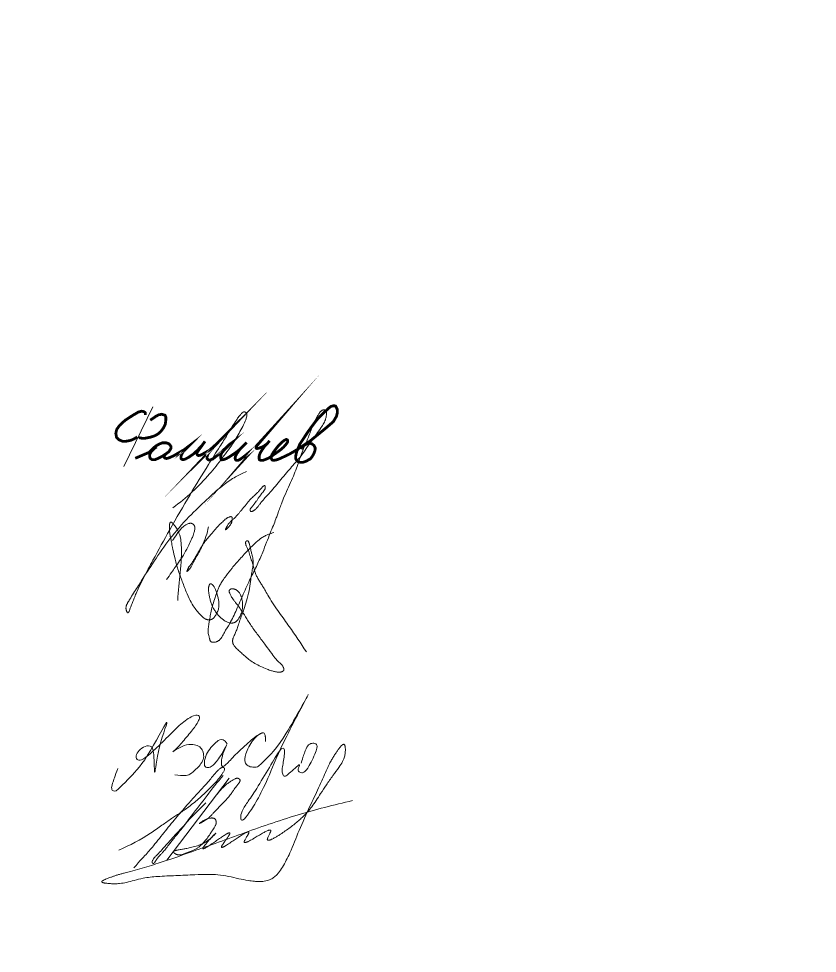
# Model space of a CAD drawing. Header units: millimetres. Extents: x 0 to 210, y 0 to 297.
# Drawn here: x 53.7 to 105, y 0 to 60 of the extents above; entities that cross this region are included whole.
import ezdxf

# ---------------------------------------------------------------- set-up
doc = ezdxf.new("R2010")
doc.units = ezdxf.units.MM
for name, pattern in [('K5LT32789', [0]), ('K5LT32790', [0]), ('K5LT32791', [0])]:
    doc.linetypes.add(name, pattern=pattern)
doc.layers.add('Системный слой', color=7, linetype='Continuous')

# ---------------------------------------------------------------- blocks, each defined once
blk = doc.blocks.new('U16')
at = {"layer": 'Системный слой', "color": 5, "linetype": 'K5LT32789', "lineweight": 18, "true_color": 0x0000ff}
for points in [[(67.106, 13.454), (66.907, 13.759), (66.595, 13.759), (66.3, 13.464), (65.967, 13.131), (65.701, 12.674), (65.587, 12.071), (65.771, 11.887), (66.096, 11.967), (66.294, 12.165), (66.527, 12.444), (66.847, 12.932), (67.196, 13.629), (66.847, 12.932), (66.726, 12.37), (66.726, 12.043), (66.808, 11.961), (66.957, 12.014), (67.635, 12.774), (68.376, 13.446), (68.75, 13.786), (69.152, 14.051), (69.335, 14.163), (69.483, 14.163), (69.559, 13.957), (69.559, 13.728), (69.559, 13.487), (69.559, 13.957), (69.483, 14.163), (69.335, 14.172), (68.75, 13.786), (68.21, 12.712), (68.21, 12.236), (68.43, 12.016), (68.74, 11.936), (69.053, 11.936), (69.306, 12.189), (69.627, 12.509), (70.657, 13.54), (73.14, 18.151), (70.657, 13.54), (69.776, 11.337), (69.099, 9.911), (68.489, 8.954), (68.088, 8.478), (67.964, 8.582), (67.964, 8.99), (68.25, 9.502), (68.772, 10.199), (69.603, 11.572), (70.445, 13.009), (70.628, 13.192), (70.765, 13.172), (70.804, 12.949), (70.734, 12.463), (70.678, 12.075), (70.602, 11.691), (70.68, 11.408), (70.838, 11.325), (71.058, 11.545), (71.473, 11.871), (71.847, 12.245), (71.608, 11.749), (71.72, 11.638), (71.887, 11.568), (72.074, 11.638), (72.308, 11.872), (72.934, 13.177), (72.86, 13.441), (72.622, 13.507), (72.315, 13.432), (72.115, 13.042), (71.971, 12.596), (71.847, 12.21)], [(60.076, 11.869), (59.893, 11.36), (59.712, 10.856), (59.654, 10.542), (59.788, 10.408), (59.976, 10.408), (60.152, 10.584), (60.657, 11.089), (61.901, 12.333), (63.684, 15.837), (62.612, 13.218), (62.423, 10.876), (62.423, 13.035), (62.207, 13.384), (61.69, 13.272), (61.337, 12.919), (61.214, 12.602), (61.333, 12.379), (61.655, 12.379), (62.423, 13.035), (63.474, 14.086), (64.204, 14.815), (65.024, 15.354), (65.377, 15.248), (65.288, 14.95), (65.079, 14.574), (64.39, 13.758), (63.816, 13.078), (63.425, 12.813), (64.19, 13.331), (64.806, 13.444), (65.205, 13.356), (65.477, 13.155), (65.6, 12.826), (65.6, 12.436), (65.359, 12.077), (65.116, 11.835), (64.737, 11.456), (64.319, 11.36), (63.736, 11.465)]]:
    blk.add_open_spline(points, degree=3, dxfattribs=at)
blk = doc.blocks.new('U17')
at = {"layer": 'Системный слой', "color": 5, "linetype": 'K5LT32790', "lineweight": 18, "true_color": 0x0000ff}
blk.add_open_spline([(63.928, 22.659), (63.961, 23.846), (64.26, 25.187), (64.122, 26.604), (64.048, 26.879), (63.974, 27.063), (63.892, 27.221), (63.803, 27.362), (63.716, 27.48), (63.644, 27.567), (63.593, 27.62), (63.56, 27.648), (63.539, 27.663), (63.524, 27.672), (63.511, 27.678), (63.501, 27.682), (63.492, 27.684), (63.484, 27.685), (63.477, 27.685), (63.471, 27.683), (63.465, 27.681), (63.459, 27.678), (63.454, 27.674), (63.448, 27.669), (63.443, 27.662), (63.437, 27.653), (63.431, 27.642), (63.426, 27.629), (63.42, 27.611), (63.414, 27.588), (63.408, 27.557), (63.402, 27.513), (63.397, 27.449), (63.395, 27.361), (63.396, 27.249), (63.401, 27.123), (63.413, 26.985), (63.434, 26.831), (63.471, 26.638), (63.53, 26.377), (63.605, 25.985), (63.716, 25.429), (63.904, 24.727), (64.179, 23.973), (64.443, 23.266), (64.697, 22.674), (64.949, 22.244), (65.191, 21.934), (65.399, 21.718), (65.556, 21.565), (65.669, 21.483), (65.742, 21.446), (65.796, 21.426), (65.846, 21.414), (65.896, 21.408), (65.947, 21.408), (65.998, 21.412), (66.047, 21.422), (66.093, 21.437), (66.134, 21.455), (66.17, 21.475), (66.202, 21.5), (66.235, 21.53), (66.271, 21.571), (66.315, 21.632), (66.372, 21.719), (66.438, 21.833), (66.498, 21.962), (66.541, 22.09), (66.565, 22.209), (66.576, 22.328), (66.575, 22.464), (66.557, 22.632), (66.517, 22.84), (66.456, 23.064), (66.387, 23.268), (66.324, 23.418), (66.267, 23.515), (66.221, 23.579), (66.179, 23.629), (66.142, 23.668), (66.111, 23.694), (66.089, 23.71), (66.073, 23.718), (66.061, 23.723), (66.05, 23.726), (66.041, 23.727), (66.034, 23.727), (66.027, 23.726), (66.021, 23.725), (66.014, 23.722), (66.008, 23.719), (66.001, 23.714), (65.994, 23.708), (65.987, 23.701), (65.978, 23.69), (65.969, 23.677), (65.959, 23.658), (65.947, 23.632), (65.934, 23.597), (65.921, 23.552), (65.909, 23.498), (65.9, 23.436), (65.897, 23.365), (65.902, 23.279), (65.918, 23.163), (65.948, 22.997), (65.985, 22.783), (66.043, 22.545), (66.127, 22.323), (66.232, 22.118), (66.358, 21.923), (66.508, 21.732), (66.671, 21.563), (66.825, 21.427), (66.96, 21.334), (67.075, 21.276), (67.173, 21.238), (67.263, 21.214), (67.342, 21.202), (67.41, 21.2), (67.468, 21.205), (67.517, 21.215), (67.56, 21.229), (67.598, 21.247), (67.636, 21.27), (67.676, 21.301), (67.721, 21.342), (67.773, 21.4), (67.832, 21.479), (67.898, 21.581), (67.962, 21.703), (68.017, 21.839), (68.058, 21.983), (68.085, 22.135), (68.098, 22.301), (68.093, 22.477), (68.073, 22.654), (68.038, 22.816), (67.991, 22.952), (67.94, 23.059), (67.888, 23.142), (67.838, 23.205), (67.787, 23.255), (67.734, 23.297), (67.678, 23.333), (67.619, 23.363), (67.561, 23.385), (67.509, 23.399), (67.466, 23.406), (67.431, 23.406), (67.401, 23.403), (67.373, 23.397), (67.346, 23.389), (67.32, 23.378), (67.297, 23.365), (67.278, 23.351), (67.263, 23.337), (67.252, 23.324), (67.244, 23.312), (67.238, 23.301), (67.233, 23.289), (67.23, 23.276), (67.227, 23.261), (67.227, 23.244), (67.228, 23.224), (67.232, 23.201), (67.239, 23.172), (67.253, 23.135), (67.276, 23.084), (67.311, 23.014), (67.358, 22.92), (67.419, 22.81), (67.502, 22.686), (67.62, 22.542), (67.793, 22.337), (68.019, 22.02), (68.305, 21.565), (68.65, 21.002), (69.098, 20.401), (69.546, 19.813), (69.922, 19.298), (70.185, 18.917), (70.398, 18.715), (70.538, 18.595), (70.621, 18.503), (70.672, 18.428), (70.703, 18.369), (70.724, 18.319), (70.736, 18.278), (70.742, 18.246), (70.743, 18.221), (70.742, 18.202), (70.738, 18.185), (70.734, 18.171), (70.728, 18.159), (70.721, 18.148), (70.712, 18.137), (70.701, 18.125), (70.687, 18.114), (70.669, 18.102), (70.645, 18.089), (70.615, 18.076), (70.578, 18.064), (70.536, 18.054), (70.487, 18.047), (70.43, 18.044), (70.359, 18.048), (70.263, 18.062), (70.124, 18.091), (69.919, 18.147), (69.62, 18.253), (69.26, 18.413), (68.882, 18.599), (68.583, 18.791), (68.345, 18.99), (68.128, 19.184), (67.895, 19.391), (67.692, 19.572), (67.567, 19.716), (67.509, 19.809), (67.481, 19.869), (67.465, 19.92), (67.455, 19.97), (67.45, 20.019), (67.45, 20.07), (67.455, 20.12), (67.466, 20.174), (67.484, 20.233), (67.515, 20.309), (67.561, 20.41), (67.63, 20.568), (67.721, 20.783), (67.814, 21.07), (67.919, 21.382), (68.046, 21.72), (68.194, 22.129), (68.361, 22.651), (68.507, 23.249), (68.595, 23.809), (68.651, 24.258), (68.715, 24.61), (68.768, 24.896), (68.779, 25.128), (68.758, 25.312), (68.721, 25.488), (68.668, 25.688), (68.618, 25.895), (68.581, 26.083), (68.544, 26.223), (68.514, 26.321), (68.492, 26.384), (68.472, 26.424), (68.457, 26.447), (68.446, 26.46), (68.436, 26.47), (68.427, 26.476), (68.418, 26.481), (68.41, 26.484), (68.401, 26.486), (68.393, 26.487), (68.385, 26.487), (68.377, 26.485), (68.368, 26.483), (68.358, 26.48), (68.348, 26.475), (68.337, 26.468), (68.326, 26.461), (68.317, 26.452), (68.309, 26.443), (68.301, 26.433), (68.295, 26.421), (68.289, 26.408), (68.285, 26.392), (68.282, 26.375), (68.28, 26.354), (68.281, 26.328), (68.285, 26.296), (68.294, 26.256), (68.309, 26.207), (68.332, 26.146), (68.368, 26.069), (68.417, 25.973), (68.465, 25.852), (68.511, 25.706), (68.561, 25.533), (68.635, 25.312), (68.73, 25.046), (68.82, 24.744), (68.897, 24.463), (68.991, 24.215), (69.104, 24.003), (69.237, 23.788), (69.393, 23.546), (69.57, 23.24), (69.8, 22.835), (70.099, 22.372), (70.439, 21.885), (70.769, 21.424), (71.363, 20.591), (71.832, 19.901), (72.191, 19.35)], degree=3, knots=[0, 0, 0, 0, 23.088924, 25.905784, 27.368497, 28.578535, 29.721875, 30.813961, 31.805183, 32.534012, 32.992903, 33.225793, 33.377047, 33.48833, 33.574551, 33.643805, 33.701224, 33.750367, 33.79387, 33.833355, 33.872141, 33.912355, 33.95659, 34.00557, 34.061357, 34.126468, 34.204109, 34.298549, 34.415744, 34.564555, 34.759459, 35.028229, 35.412864, 35.997175, 36.728139, 37.568941, 38.433825, 39.401332, 40.578431, 42.235398, 44.569602, 48.269133, 53.187712, 58.58434, 63.764044, 67.778676, 70.998143, 73.369834, 75.349816, 76.796874, 77.581324, 78.028914, 78.378087, 78.696803, 79.013489, 79.343373, 79.678587, 80.006824, 80.317932, 80.606471, 80.866035, 81.11641, 81.383983, 81.718354, 82.16781, 82.839361, 83.733235, 84.705422, 85.582724, 86.324391, 87.057116, 87.890757, 88.945341, 90.321141, 91.965571, 93.426367, 94.484215, 95.101021, 95.580997, 96.013141, 96.361093, 96.626002, 96.782739, 96.889142, 96.971138, 97.03813, 97.095272, 97.145901, 97.188561, 97.228747, 97.268915, 97.315311, 97.366861, 97.425655, 97.494454, 97.577142, 97.679623, 97.811915, 97.985663, 98.226797, 98.532587, 98.897786, 99.296036, 99.737821, 100.261724, 100.964229, 101.99978, 103.525411, 105.150667, 106.72453, 108.093532, 109.590313, 111.195302, 112.777483, 114.126394, 115.159714, 115.93325, 116.599105, 117.196687, 117.716186, 118.147278, 118.512091, 118.830828, 119.112084, 119.376147, 119.650254, 119.966184, 120.348472, 120.832611, 121.462575, 122.257884, 123.166317, 124.121896, 125.077441, 126.058759, 127.110722, 128.27138, 129.455541, 130.54928, 131.472222, 132.224076, 132.842804, 133.343527, 133.786162, 134.209733, 134.641953, 135.076751, 135.490934, 135.840567, 136.1162, 136.329021, 136.516582, 136.697073, 136.87991, 137.063295, 137.235465, 137.38613, 137.514261, 137.623548, 137.718445, 137.797689, 137.875651, 137.957944, 138.055516, 138.163779, 138.288043, 138.436309, 138.622516, 138.862075, 139.203128, 139.704326, 140.381097, 141.218915, 142.127317, 143.259517, 144.821141, 147.317764, 150.75711, 155.19517, 160.069171, 165.224464, 169.471142, 172.421411, 174.092925, 175.138298, 175.966748, 176.479558, 176.900272, 177.244752, 177.52135, 177.72293, 177.873709, 177.996322, 178.101436, 178.195314, 178.281517, 178.366118, 178.454913, 178.554755, 178.670049, 178.807074, 178.975201, 179.187234, 179.439473, 179.719727, 180.029511, 180.383269, 180.823448, 181.407111, 182.246837, 183.563618, 185.512414, 188.365901, 191.16936, 193.636194, 195.215931, 197.147086, 199.269225, 201.224518, 202.392176, 202.935446, 203.335749, 203.665039, 203.98044, 204.30527, 204.630666, 204.95421, 205.28424, 205.683122, 206.145312, 206.866804, 207.837862, 209.464316, 211.387339, 213.648133, 215.828171, 218.361631, 222.046321, 226.400789, 230.237614, 232.987127, 235.143069, 237.145235, 238.600123, 239.59432, 240.714469, 242.086859, 243.579513, 244.83703, 245.773068, 246.379449, 246.80954, 247.077534, 247.227517, 247.33398, 247.41847, 247.489521, 247.552012, 247.609222, 247.663606, 247.717168, 247.768592, 247.820784, 247.876677, 247.942191, 248.018083, 248.10247, 248.189421, 248.269471, 248.347072, 248.425637, 248.512886, 248.605679, 248.706816, 248.820413, 248.952282, 249.111489, 249.313956, 249.574155, 249.89782, 250.303709, 250.841791, 251.528272, 252.381244, 253.359593, 254.475963, 255.872687, 257.851092, 259.938273, 261.963603, 263.469883, 265.046448, 266.586695, 268.366913, 270.599666, 273.407082, 277.373027, 281.234201, 284.882343, 288.313023, 301, 301, 301, 301], dxfattribs=at)
blk = doc.blocks.new('U18')
at = {"layer": 'Системный слой', "color": 5, "linetype": 'K5LT32790', "lineweight": 18, "true_color": 0x0000ff}
for points, knots in [([(65.899, 27.379), (65.829, 26.949), (65.619, 26.402), (65.299, 25.739), (65.079, 25.388), (64.929, 25.102), (64.838, 24.921), (64.784, 24.818), (64.745, 24.757), (64.711, 24.71), (64.679, 24.671), (64.646, 24.633), (64.612, 24.598), (64.582, 24.567), (64.559, 24.545), (64.544, 24.532), (64.535, 24.525), (64.529, 24.521), (64.525, 24.518), (64.522, 24.516), (64.519, 24.515), (64.517, 24.514), (64.515, 24.514), (64.513, 24.514), (64.512, 24.516), (64.511, 24.517), (64.511, 24.52), (64.511, 24.523), (64.512, 24.526), (64.513, 24.53), (64.514, 24.535), (64.517, 24.541), (64.52, 24.55), (64.525, 24.563), (64.534, 24.582), (64.544, 24.608), (64.556, 24.638), (64.57, 24.673), (64.588, 24.713), (64.613, 24.759), (64.646, 24.809), (64.691, 24.869), (64.752, 24.948), (64.84, 25.069), (64.956, 25.244), (65.087, 25.463), (65.213, 25.691), (65.344, 25.923), (65.496, 26.178), (65.686, 26.448), (65.891, 26.69), (66.069, 26.9), (66.257, 27.124), (66.48, 27.382), (66.737, 27.636), (66.934, 27.825), (67.059, 27.925), (67.126, 27.964), (67.175, 27.989), (67.224, 28.008), (67.269, 28.023), (67.306, 28.03), (67.333, 28.033), (67.352, 28.033), (67.367, 28.031), (67.379, 28.028), (67.389, 28.024), (67.397, 28.02), (67.404, 28.015), (67.41, 28.009), (67.414, 28.003), (67.419, 27.996), (67.422, 27.987), (67.426, 27.977), (67.429, 27.964), (67.431, 27.948), (67.432, 27.927), (67.431, 27.898), (67.427, 27.857), (67.419, 27.806), (67.409, 27.747), (67.397, 27.688), (67.38, 27.633), (67.359, 27.584), (67.331, 27.537), (67.296, 27.486), (67.254, 27.432), (67.214, 27.382), (67.176, 27.339), (67.144, 27.307), (67.115, 27.28), (67.088, 27.256), (67.061, 27.234), (67.039, 27.217), (67.023, 27.205), (67.013, 27.199), (67.006, 27.195), (67.001, 27.193), (66.997, 27.191), (66.994, 27.191), (66.992, 27.19), (66.99, 27.19), (66.988, 27.19), (66.986, 27.191), (66.985, 27.192), (66.984, 27.194), (66.984, 27.196), (66.983, 27.198), (66.984, 27.201), (66.984, 27.204), (66.985, 27.208), (66.986, 27.212), (66.988, 27.218), (66.991, 27.226), (66.996, 27.236), (67.003, 27.252), (67.014, 27.272), (67.027, 27.296), (67.041, 27.32), (67.054, 27.342), (67.069, 27.366), (67.09, 27.398), (67.116, 27.446), (67.15, 27.509), (67.195, 27.58), (67.255, 27.653), (67.339, 27.737), (67.45, 27.833), (67.588, 27.95), (67.717, 28.087), (67.839, 28.233), (67.952, 28.372), (68.077, 28.518), (68.207, 28.672), (68.335, 28.841), (68.468, 29.012), (68.634, 29.188), (68.821, 29.36), (69.001, 29.528), (69.13, 29.664), (69.218, 29.763), (69.279, 29.832), (69.331, 29.89), (69.376, 29.939), (69.412, 29.975), (69.439, 29.997), (69.457, 30.01), (69.469, 30.017), (69.479, 30.021), (69.487, 30.023), (69.493, 30.025), (69.499, 30.025), (69.505, 30.024), (69.509, 30.023), (69.513, 30.022), (69.517, 30.019), (69.52, 30.017), (69.524, 30.013), (69.527, 30.009), (69.53, 30.004), (69.534, 29.998), (69.537, 29.989), (69.541, 29.979), (69.544, 29.964), (69.548, 29.946), (69.55, 29.923), (69.55, 29.898), (69.548, 29.872), (69.543, 29.848), (69.536, 29.823), (69.525, 29.796), (69.509, 29.765), (69.483, 29.725), (69.439, 29.668), (69.375, 29.582), (69.285, 29.468), (69.178, 29.332), (69.077, 29.175), (68.979, 29.02), (68.874, 28.899), (68.797, 28.794), (68.738, 28.711), (68.685, 28.649), (68.639, 28.605), (68.609, 28.57), (68.592, 28.543), (68.582, 28.523), (68.577, 28.505), (68.574, 28.489), (68.573, 28.473), (68.573, 28.456), (68.575, 28.439), (68.579, 28.422), (68.584, 28.408), (68.589, 28.396), (68.594, 28.387), (68.6, 28.38), (68.605, 28.375), (68.611, 28.37), (68.617, 28.367), (68.623, 28.364), (68.631, 28.361), (68.639, 28.36), (68.649, 28.359), (68.659, 28.36), (68.672, 28.362), (68.688, 28.366), (68.707, 28.373), (68.733, 28.384), (68.766, 28.401), (68.807, 28.426), (68.854, 28.458), (68.905, 28.497), (68.961, 28.546), (69.024, 28.61), (69.103, 28.706), (69.212, 28.851), (69.37, 29.06), (69.598, 29.315), (69.894, 29.626), (70.212, 29.997), (70.556, 30.419), (70.895, 30.834), (71.246, 31.231), (71.592, 31.626), (71.941, 32.057), (72.264, 32.528), (72.584, 32.992), (72.9, 33.412), (73.146, 33.782), (73.321, 34.05), (73.404, 34.236), (73.438, 34.36), (73.457, 34.46), (73.471, 34.539), (73.48, 34.597), (73.485, 34.643), (73.486, 34.684), (73.482, 34.72), (73.475, 34.75), (73.466, 34.775), (73.454, 34.798), (73.441, 34.82), (73.426, 34.84), (73.41, 34.856), (73.395, 34.868), (73.38, 34.877), (73.366, 34.884), (73.352, 34.889), (73.339, 34.892), (73.324, 34.893), (73.308, 34.893), (73.289, 34.891), (73.269, 34.886), (73.245, 34.879), (73.217, 34.866), (73.186, 34.848), (73.151, 34.825), (73.115, 34.795), (73.079, 34.759), (73.04, 34.713), (73.002, 34.658), (72.959, 34.585), (72.906, 34.488), (72.82, 34.338), (72.704, 34.119), (72.579, 33.827), (72.452, 33.49), (72.321, 33.144), (72.169, 32.78), (71.998, 32.384), (71.833, 31.947), (71.672, 31.485), (71.5, 31.001), (71.301, 30.479), (71.044, 29.921), (70.783, 29.382), (70.596, 28.902), (70.477, 28.573), (70.409, 28.384), (70.367, 28.265), (70.312, 28.111), (70.213, 27.84), (70.058, 27.443), (69.85, 26.944), (69.623, 26.369), (69.364, 25.689), (69.022, 24.916), (68.576, 24.032), (68.136, 23.065), (67.72, 22.088), (67.334, 21.254), (66.965, 20.701), (66.792, 20.349), (66.68, 20.188), (66.608, 20.114), (66.555, 20.072), (66.502, 20.039), (66.448, 20.013), (66.389, 19.991), (66.327, 19.976), (66.266, 19.967), (66.211, 19.964), (66.165, 19.967), (66.131, 19.973), (66.105, 19.981), (66.086, 19.99), (66.07, 19.999), (66.056, 20.01), (66.043, 20.022), (66.03, 20.038), (66.017, 20.057), (66.004, 20.082), (65.99, 20.116), (65.975, 20.164), (65.957, 20.236), (65.933, 20.338), (65.903, 20.462), (65.879, 20.597), (65.871, 20.73), (65.881, 20.871), (65.906, 21.036), (65.947, 21.244), (65.993, 21.524), (66.051, 21.882), (66.144, 22.292), (66.27, 22.666), (66.376, 22.971), (66.458, 23.216), (66.542, 23.443), (66.653, 23.679), (66.818, 23.944), (67.076, 24.296), (67.435, 24.768), (67.931, 25.329), (68.443, 25.891), (68.919, 26.358), (69.28, 26.656), (69.556, 26.816), (69.807, 26.921), (69.985, 26.979), (70.093, 27.014)], [0, 0, 0, 0, 9.050129, 12.27524, 15.459, 17.73484, 19.057413, 19.710841, 20.186256, 20.578255, 20.920156, 21.263228, 21.624829, 21.943402, 22.174143, 22.29629, 22.36276, 22.406894, 22.439057, 22.464194, 22.484922, 22.502166, 22.516262, 22.528133, 22.539447, 22.552242, 22.56817, 22.588053, 22.611987, 22.639741, 22.672744, 22.715192, 22.776687, 22.87041, 23.023044, 23.2152, 23.446308, 23.698853, 24.014406, 24.364067, 24.793807, 25.28352, 25.941626, 26.877925, 28.429965, 30.348657, 32.240773, 33.898399, 35.948367, 38.485583, 40.825304, 42.59187, 44.267244, 46.970047, 49.74801, 51.863744, 52.701471, 53.104911, 53.483029, 53.862972, 54.210178, 54.473163, 54.650607, 54.780151, 54.882015, 54.96597, 55.037892, 55.101774, 55.160577, 55.215489, 55.269733, 55.3265, 55.390437, 55.464507, 55.552848, 55.661752, 55.802045, 55.996896, 56.278982, 56.657771, 57.087852, 57.530059, 57.926999, 58.28654, 58.645161, 59.086887, 59.580412, 60.070145, 60.456808, 60.770321, 61.020502, 61.287434, 61.539711, 61.751465, 61.877288, 61.951174, 62.001019, 62.037083, 62.064047, 62.085222, 62.102691, 62.117816, 62.131035, 62.143011, 62.154708, 62.167188, 62.181333, 62.197688, 62.21651, 62.238222, 62.264236, 62.296726, 62.338711, 62.394112, 62.469848, 62.581386, 62.750144, 62.953234, 63.151975, 63.325302, 63.501424, 63.750698, 64.126703, 64.655732, 65.239268, 65.888652, 66.649933, 67.724768, 68.970934, 70.450533, 71.673771, 72.965674, 74.199734, 75.716608, 77.191491, 78.669398, 80.263602, 82.259995, 84.0227, 85.431088, 86.180031, 86.82002, 87.357354, 87.830339, 88.196682, 88.427814, 88.563885, 88.657509, 88.728451, 88.784957, 88.831759, 88.871976, 88.907862, 88.941164, 88.973333, 89.002363, 89.031139, 89.061129, 89.097204, 89.139544, 89.190239, 89.252182, 89.329582, 89.428874, 89.559889, 89.727893, 89.910432, 90.08993, 90.259821, 90.437176, 90.634512, 90.867411, 91.167757, 91.627014, 92.382088, 93.419966, 94.672454, 96.030915, 97.344377, 98.512333, 99.382533, 100.080146, 100.642761, 101.098523, 101.416568, 101.614452, 101.761411, 101.888131, 102.002041, 102.112642, 102.228685, 102.353162, 102.475542, 102.582798, 102.67162, 102.744553, 102.805473, 102.857643, 102.905538, 102.953137, 103.003348, 103.057077, 103.11538, 103.180499, 103.255316, 103.343787, 103.451799, 103.589159, 103.775473, 104.036879, 104.381072, 104.782032, 105.231565, 105.731185, 106.331113, 107.131661, 108.329516, 110.150194, 112.636877, 115.501671, 119.160964, 122.898631, 126.952961, 130.409086, 134.037174, 137.994275, 142.035946, 146.041027, 149.822245, 153.085433, 155.385996, 156.523495, 157.344961, 158.084473, 158.656408, 159.032405, 159.319553, 159.62593, 159.882585, 160.081757, 160.265654, 160.447561, 160.63144, 160.806021, 160.962993, 161.100471, 161.220792, 161.327559, 161.424857, 161.521276, 161.623153, 161.736504, 161.863212, 162.008568, 162.179889, 162.387514, 162.643846, 162.945007, 163.264358, 163.6135, 164.014772, 164.533206, 165.020618, 165.794064, 166.857794, 168.64401, 171.006738, 173.517367, 176.204619, 178.789913, 181.800729, 185.264053, 188.598832, 192.086757, 196.039981, 200.351441, 204.98312, 208.606796, 211.174086, 212.324149, 212.840152, 213.814159, 215.76165, 218.911517, 222.760316, 227.121283, 231.883071, 238.054257, 244.879079, 252.670992, 260.372327, 267.206768, 271.910472, 274.294825, 275.442431, 276.007431, 276.456493, 276.872537, 277.298483, 277.734538, 278.182349, 278.627236, 279.027811, 279.347916, 279.582846, 279.760539, 279.906542, 280.032941, 280.152577, 280.276179, 280.413989, 280.572354, 280.762102, 281.004984, 281.334701, 281.830666, 282.557033, 283.530703, 284.521091, 285.429966, 286.323075, 287.47734, 288.942216, 290.783007, 293.428229, 296.57457, 299.586331, 301.717918, 303.359613, 305.016414, 306.799751, 308.827327, 311.560281, 315.955926, 321.284596, 327.290578, 331.929165, 335.294372, 337.07654, 338.608554, 341, 341, 341, 341]), ([(63.614, 28.609), (64.491, 29.223), (65.594, 30.265), (66.789, 31.794), (67.522, 32.756), (67.957, 33.576), (68.235, 34.068), (68.326, 34.327), (68.355, 34.461), (68.366, 34.542), (68.366, 34.594), (68.362, 34.626), (68.356, 34.649), (68.349, 34.666), (68.341, 34.681), (68.332, 34.694), (68.322, 34.705), (68.309, 34.716), (68.295, 34.726), (68.278, 34.736), (68.259, 34.744), (68.238, 34.75), (68.217, 34.755), (68.197, 34.756), (68.179, 34.756), (68.162, 34.754), (68.146, 34.749), (68.13, 34.743), (68.113, 34.734), (68.094, 34.722), (68.073, 34.705), (68.045, 34.678), (68.006, 34.634), (67.942, 34.559), (67.832, 34.424), (67.656, 34.186), (67.407, 33.798), (67.074, 33.22), (66.546, 32.401), (65.734, 31.125), (64.655, 29.346), (63.466, 27.301), (62.48, 25.518), (61.826, 24.287), (61.466, 23.574), (61.27, 23.138), (61.133, 22.808), (61.02, 22.524), (60.924, 22.271), (60.853, 22.08), (60.812, 21.968), (60.787, 21.918), (60.775, 21.897), (60.766, 21.884), (60.759, 21.875), (60.752, 21.869), (60.746, 21.864), (60.741, 21.861), (60.736, 21.859), (60.731, 21.858), (60.727, 21.857), (60.722, 21.858), (60.718, 21.859), (60.714, 21.861), (60.71, 21.863), (60.706, 21.866), (60.702, 21.869), (60.697, 21.874), (60.691, 21.881), (60.684, 21.89), (60.675, 21.903), (60.663, 21.922), (60.649, 21.949), (60.634, 21.986), (60.619, 22.03), (60.608, 22.079), (60.603, 22.131), (60.602, 22.186), (60.608, 22.243), (60.621, 22.303), (60.641, 22.365), (60.671, 22.433), (60.718, 22.516), (60.798, 22.644), (60.945, 22.887), (61.236, 23.348), (61.771, 24.194), (62.556, 25.392), (63.548, 26.839), (64.72, 28.113), (65.856, 29.196), (66.778, 30.028), (67.597, 30.587), (68.1, 30.822), (68.337, 30.933)], [0, 0, 0, 0, 8.550609, 12.054989, 15.548009, 18.191121, 19.498995, 20.058209, 20.381615, 20.589671, 20.716665, 20.79368, 20.851701, 20.900722, 20.944653, 20.985245, 21.025642, 21.06834, 21.115939, 21.168338, 21.224707, 21.283052, 21.340576, 21.394663, 21.443781, 21.488289, 21.53119, 21.575808, 21.625508, 21.683081, 21.754287, 21.848548, 21.98875, 22.223415, 22.641351, 23.38396, 24.591455, 26.333193, 28.725175, 32.394143, 38.444137, 45.386804, 51.336644, 54.759282, 56.550214, 57.736198, 58.581068, 59.410817, 60.190375, 60.748602, 61.044545, 61.139793, 61.19713, 61.237089, 61.267135, 61.290713, 61.309862, 61.325937, 61.339917, 61.352551, 61.36445, 61.376142, 61.388111, 61.400062, 61.412022, 61.424542, 61.439066, 61.45699, 61.479741, 61.509795, 61.550475, 61.607942, 61.688058, 61.795635, 61.922219, 62.059168, 62.198495, 62.342871, 62.495112, 62.658157, 62.830855, 63.02153, 63.245709, 63.594568, 64.237865, 65.516344, 67.957442, 72.253573, 76.989753, 81.977365, 86.090995, 89.562811, 91.905588, 94, 94, 94, 94]), ([(63.594, 26.494), (63.773, 26.765), (63.978, 27.117), (64.31, 27.413), (64.434, 27.498), (64.532, 27.552), (64.609, 27.585), (64.667, 27.602), (64.711, 27.608), (64.747, 27.609), (64.779, 27.607), (64.808, 27.601), (64.836, 27.591), (64.864, 27.579), (64.892, 27.562), (64.919, 27.542), (64.944, 27.52), (64.965, 27.496), (64.982, 27.471), (64.996, 27.446), (65.007, 27.419), (65.016, 27.389), (65.022, 27.354), (65.025, 27.312), (65.024, 27.259), (65.016, 27.189), (64.999, 27.096), (64.967, 26.97), (64.907, 26.795), (64.795, 26.537), (64.617, 26.154), (64.369, 25.682), (64.073, 25.211), (63.78, 24.804), (63.501, 24.411), (63.316, 24.149), (63.213, 24.005)], [0, 0, 0, 0, 6.031327, 7.224988, 8.103691, 8.779791, 9.271523, 9.620615, 9.879085, 10.092232, 10.278511, 10.453749, 10.630111, 10.818394, 11.017829, 11.223201, 11.427374, 11.623322, 11.806227, 11.978077, 12.150954, 12.337468, 12.550087, 12.799771, 13.111892, 13.519386, 14.078895, 14.842107, 15.895849, 17.445078, 19.990893, 23.601088, 27.190299, 30.147219, 32.759048, 36, 36, 36, 36])]:
    blk.add_open_spline(points, degree=3, knots=knots, dxfattribs=at)
blk = doc.blocks.new('U19')
at = {"layer": 'Системный слой', "color": 5, "linetype": 'K5LT32790', "lineweight": 18, "true_color": 0x0000ff}
blk.add_line((67.232, 11.234), (63.231, 5.989), dxfattribs=at)
for points, knots in [([(66.473, 10.239), (66.655, 10.469), (66.913, 10.756), (67.284, 11.012), (67.458, 11.118), (67.579, 11.192), (67.658, 11.223), (67.702, 11.234), (67.734, 11.237), (67.761, 11.237), (67.785, 11.234), (67.808, 11.228), (67.829, 11.219), (67.85, 11.209), (67.869, 11.197), (67.885, 11.184), (67.898, 11.171), (67.908, 11.159), (67.915, 11.149), (67.92, 11.138), (67.924, 11.127), (67.927, 11.114), (67.929, 11.1), (67.929, 11.084), (67.926, 11.067), (67.921, 11.048), (67.913, 11.026), (67.901, 10.999), (67.882, 10.966), (67.851, 10.921), (67.802, 10.859), (67.732, 10.775), (67.647, 10.664), (67.548, 10.527), (67.433, 10.358), (67.289, 10.151), (67.084, 9.905), (66.838, 9.644), (66.583, 9.386), (66.378, 9.176), (66.209, 9.001), (66.087, 8.868), (65.983, 8.759), (65.901, 8.687), (65.831, 8.633), (65.767, 8.588), (65.696, 8.542), (65.616, 8.493), (65.531, 8.444), (65.458, 8.404), (65.405, 8.377), (65.372, 8.36), (65.352, 8.351), (65.338, 8.344), (65.328, 8.34), (65.321, 8.337), (65.315, 8.335), (65.311, 8.333), (65.308, 8.332), (65.306, 8.332), (65.305, 8.332), (65.304, 8.332), (65.303, 8.332), (65.303, 8.333), (65.303, 8.334), (65.304, 8.335), (65.305, 8.336), (65.306, 8.338), (65.308, 8.34), (65.311, 8.342), (65.314, 8.344), (65.317, 8.347), (65.322, 8.351), (65.328, 8.355), (65.337, 8.361), (65.348, 8.369), (65.364, 8.38), (65.387, 8.396), (65.423, 8.419), (65.475, 8.453), (65.544, 8.497), (65.624, 8.545), (65.713, 8.593), (65.806, 8.632), (65.898, 8.66), (65.986, 8.677), (66.065, 8.686), (66.133, 8.688), (66.188, 8.684), (66.23, 8.675), (66.26, 8.665), (66.284, 8.653), (66.303, 8.641), (66.319, 8.628), (66.332, 8.614), (66.345, 8.597), (66.357, 8.576), (66.369, 8.552), (66.379, 8.523), (66.387, 8.489), (66.393, 8.45), (66.395, 8.407), (66.393, 8.363), (66.386, 8.315), (66.373, 8.263), (66.351, 8.204), (66.316, 8.132), (66.258, 8.036), (66.163, 7.902), (66.031, 7.701), (65.859, 7.444), (65.652, 7.173), (65.438, 6.949), (65.241, 6.788), (65.066, 6.677), (64.879, 6.587), (64.663, 6.506), (64.435, 6.427), (64.25, 6.349), (64.119, 6.317), (64.042, 6.311), (63.991, 6.314), (63.947, 6.321), (63.903, 6.332), (63.857, 6.349), (63.811, 6.37), (63.772, 6.39), (63.742, 6.408), (63.721, 6.422), (63.702, 6.435), (63.684, 6.449), (63.668, 6.464), (63.656, 6.479), (63.648, 6.491), (63.645, 6.503), (63.644, 6.514), (63.646, 6.524), (63.652, 6.534), (63.66, 6.544), (63.672, 6.554), (63.688, 6.564), (63.709, 6.574), (63.737, 6.585), (63.775, 6.597), (63.823, 6.61), (63.887, 6.624), (63.972, 6.641), (64.087, 6.662), (64.246, 6.688), (64.469, 6.727), (64.764, 6.787), (65.1, 6.874), (65.422, 6.99), (65.681, 7.119), (65.874, 7.246), (66.017, 7.357), (66.125, 7.451), (66.202, 7.523), (66.254, 7.575), (66.289, 7.612), (66.313, 7.639), (66.33, 7.658), (66.343, 7.673), (66.352, 7.685), (66.359, 7.693), (66.363, 7.699), (66.366, 7.704), (66.369, 7.708), (66.37, 7.71), (66.371, 7.712), (66.371, 7.713), (66.371, 7.714), (66.37, 7.714), (66.37, 7.714), (66.369, 7.714), (66.367, 7.713), (66.364, 7.711), (66.361, 7.709), (66.356, 7.704), (66.349, 7.698), (66.34, 7.69), (66.328, 7.679), (66.313, 7.664), (66.292, 7.643), (66.266, 7.616), (66.23, 7.579), (66.181, 7.527), (66.11, 7.451), (66.007, 7.338), (65.883, 7.197), (65.76, 7.051), (65.671, 6.939), (65.617, 6.865), (65.589, 6.823), (65.571, 6.794), (65.56, 6.773), (65.552, 6.757), (65.548, 6.745), (65.546, 6.735), (65.545, 6.727), (65.546, 6.721), (65.55, 6.715), (65.556, 6.712), (65.563, 6.711), (65.573, 6.711), (65.586, 6.714), (65.603, 6.719), (65.625, 6.728), (65.653, 6.741), (65.689, 6.76), (65.736, 6.786), (65.798, 6.823), (65.882, 6.876), (66.001, 6.954), (66.181, 7.076), (66.413, 7.236), (66.668, 7.41), (66.876, 7.548), (67.017, 7.634), (67.097, 7.679), (67.149, 7.706), (67.187, 7.722), (67.215, 7.732), (67.236, 7.738), (67.251, 7.74), (67.263, 7.739), (67.272, 7.736), (67.278, 7.731), (67.282, 7.723), (67.283, 7.714), (67.282, 7.705), (67.279, 7.694), (67.275, 7.681), (67.269, 7.666), (67.26, 7.647), (67.247, 7.622), (67.229, 7.59), (67.202, 7.548), (67.163, 7.488), (67.103, 7.4), (67.021, 7.285), (66.928, 7.157), (66.851, 7.047), (66.8, 6.968), (66.771, 6.92), (66.755, 6.888), (66.744, 6.866), (66.738, 6.849), (66.734, 6.836), (66.732, 6.826), (66.732, 6.818), (66.733, 6.811), (66.736, 6.804), (66.742, 6.799), (66.751, 6.797), (66.761, 6.796), (66.775, 6.798), (66.792, 6.802), (66.815, 6.81), (66.843, 6.822), (66.881, 6.84), (66.929, 6.865), (66.992, 6.901), (67.077, 6.953), (67.197, 7.03), (67.378, 7.149), (67.613, 7.308), (67.869, 7.481), (68.08, 7.616), (68.224, 7.701), (68.306, 7.745), (68.36, 7.77), (68.399, 7.785), (68.428, 7.794), (68.45, 7.798), (68.467, 7.798), (68.479, 7.796), (68.489, 7.792), (68.495, 7.784), (68.499, 7.775), (68.5, 7.763), (68.499, 7.75), (68.495, 7.735), (68.49, 7.719), (68.483, 7.701), (68.473, 7.678), (68.458, 7.648), (68.435, 7.607), (68.4, 7.546), (68.351, 7.466), (68.297, 7.376), (68.253, 7.299), (68.224, 7.243), (68.208, 7.209), (68.2, 7.186), (68.195, 7.17), (68.193, 7.158), (68.192, 7.149), (68.191, 7.14), (68.193, 7.13), (68.197, 7.121), (68.204, 7.113), (68.213, 7.108), (68.225, 7.105), (68.239, 7.104), (68.258, 7.106), (68.282, 7.111), (68.312, 7.119), (68.35, 7.133), (68.399, 7.154), (68.464, 7.185), (68.551, 7.23), (68.675, 7.299), (68.862, 7.408), (69.098, 7.549), (69.348, 7.697), (69.54, 7.802), (69.665, 7.861), (69.732, 7.888), (69.778, 7.904), (69.813, 7.912), (69.839, 7.916), (69.859, 7.915), (69.875, 7.912), (69.886, 7.906), (69.895, 7.898), (69.901, 7.887), (69.904, 7.875), (69.904, 7.862), (69.903, 7.849), (69.9, 7.835), (69.895, 7.819), (69.889, 7.798), (69.878, 7.77), (69.861, 7.733), (69.835, 7.677), (69.798, 7.605), (69.756, 7.525), (69.722, 7.455), (69.701, 7.405), (69.69, 7.374), (69.684, 7.353), (69.681, 7.336), (69.68, 7.32), (69.68, 7.307), (69.683, 7.294), (69.687, 7.284), (69.693, 7.275), (69.7, 7.269), (69.709, 7.263), (69.72, 7.259), (69.734, 7.257), (69.75, 7.256), (69.769, 7.257), (69.793, 7.261), (69.822, 7.268), (69.859, 7.279), (69.905, 7.296), (69.963, 7.321), (70.038, 7.357), (70.14, 7.411), (70.283, 7.493), (70.493, 7.624), (70.763, 7.804), (71.069, 8.021), (71.359, 8.239), (71.624, 8.454), (71.862, 8.663), (72.089, 8.884), (72.315, 9.131), (72.56, 9.437), (72.823, 9.821), (73.125, 10.293), (73.485, 10.828), (73.873, 11.389), (74.231, 11.879), (74.478, 12.23), (74.585, 12.466), (74.634, 12.616), (74.664, 12.751), (74.682, 12.881), (74.692, 13.009), (74.693, 13.124), (74.687, 13.215), (74.678, 13.278), (74.668, 13.318), (74.659, 13.346), (74.651, 13.366), (74.642, 13.382), (74.634, 13.393), (74.626, 13.402), (74.619, 13.408), (74.612, 13.412), (74.605, 13.415), (74.598, 13.417), (74.59, 13.418), (74.581, 13.418), (74.571, 13.417), (74.559, 13.414), (74.546, 13.409), (74.531, 13.402), (74.514, 13.391), (74.494, 13.377), (74.469, 13.357), (74.439, 13.328), (74.4, 13.288), (74.348, 13.227), (74.273, 13.133), (74.177, 12.999), (74.058, 12.826), (73.93, 12.628), (73.797, 12.402), (73.657, 12.14), (73.492, 11.788), (73.274, 11.269), (72.904, 10.471), (72.355, 9.322), (71.725, 7.938), (71.221, 6.593), (70.76, 5.695), (70.448, 5.219), (70.269, 5.014), (70.14, 4.9), (70.025, 4.821), (69.898, 4.752), (69.751, 4.692), (69.578, 4.645), (69.375, 4.615), (69.131, 4.603), (68.817, 4.619), (68.384, 4.679), (67.831, 4.795), (67.186, 4.943), (66.52, 5.047), (65.793, 5.079), (64.894, 5.044), (63.82, 4.982), (62.714, 4.95), (61.812, 4.857), (61.159, 4.683), (60.661, 4.548), (60.242, 4.48), (59.895, 4.462), (59.622, 4.469), (59.407, 4.489), (59.255, 4.508), (59.166, 4.525), (59.12, 4.538), (59.096, 4.546), (59.08, 4.552), (59.069, 4.558), (59.06, 4.563), (59.054, 4.568), (59.049, 4.573), (59.046, 4.577), (59.044, 4.581), (59.042, 4.585), (59.041, 4.588), (59.041, 4.592), (59.041, 4.596), (59.043, 4.601), (59.045, 4.606), (59.048, 4.612), (59.052, 4.618), (59.058, 4.625), (59.067, 4.632), (59.077, 4.641), (59.092, 4.652), (59.111, 4.664), (59.137, 4.68), (59.174, 4.699), (59.228, 4.725), (59.312, 4.762), (59.431, 4.81), (59.582, 4.869), (59.753, 4.931), (59.935, 4.993), (60.13, 5.053), (60.336, 5.109), (60.59, 5.173), (60.975, 5.272), (61.686, 5.472), (62.956, 5.865), (65.123, 6.614), (68.077, 7.695), (71.541, 8.911), (73.958, 9.536), (75.157, 9.804)], [0, 0, 0, 0, 6.158308, 7.924944, 9.397219, 10.421772, 10.878244, 11.151197, 11.36381, 11.548551, 11.718723, 11.877713, 12.036027, 12.196544, 12.358164, 12.506286, 12.632493, 12.736928, 12.819521, 12.898812, 12.980771, 13.07523, 13.173556, 13.279268, 13.396608, 13.531064, 13.690326, 13.886288, 14.140321, 14.494376, 15.023758, 15.795804, 16.773927, 17.9322, 19.328256, 21.031002, 23.191239, 26.01508, 28.508359, 30.764949, 32.158381, 33.57364, 34.542076, 35.296285, 35.858711, 36.382363, 36.930279, 37.613953, 38.340853, 38.974758, 39.36394, 39.584276, 39.729431, 39.831741, 39.905683, 39.959643, 39.999056, 40.02768, 40.048222, 40.062694, 40.072775, 40.079767, 40.084961, 40.089793, 40.09578, 40.104088, 40.115492, 40.13093, 40.149822, 40.171984, 40.197656, 40.229358, 40.269864, 40.322352, 40.391158, 40.483151, 40.610685, 40.79026, 41.065436, 41.512004, 42.088709, 42.770629, 43.467951, 44.184491, 44.869892, 45.483626, 46.046275, 46.524145, 46.915912, 47.196275, 47.40917, 47.586207, 47.738846, 47.877531, 48.013016, 48.157728, 48.31924, 48.502929, 48.715108, 48.96183, 49.243774, 49.540729, 49.8478, 50.172102, 50.537958, 50.965281, 51.494288, 52.20384, 53.298857, 54.917421, 57.240739, 59.738769, 62.02238, 63.698303, 65.037791, 66.331625, 68.02956, 69.84719, 71.368716, 72.206354, 72.649589, 72.981788, 73.276043, 73.570472, 73.929446, 74.299002, 74.63126, 74.848184, 75.010867, 75.161965, 75.335461, 75.49506, 75.620009, 75.719661, 75.802316, 75.875542, 75.946386, 76.021533, 76.107513, 76.21105, 76.339562, 76.501776, 76.708489, 76.973585, 77.315523, 77.75974, 78.342864, 79.120835, 80.18625, 81.706721, 83.852292, 86.465219, 88.951659, 90.978666, 92.487594, 93.76585, 94.760654, 95.480574, 95.959313, 96.294546, 96.536659, 96.714464, 96.846112, 96.943809, 97.01613, 97.069288, 97.107887, 97.1354, 97.154486, 97.167231, 97.175363, 97.180572, 97.184743, 97.189776, 97.197329, 97.209122, 97.228653, 97.258997, 97.303617, 97.365208, 97.448469, 97.559514, 97.706462, 97.900415, 98.157187, 98.500801, 98.971779, 99.653407, 100.680484, 102.16221, 103.578184, 104.648543, 105.155236, 105.478521, 105.704428, 105.867108, 105.985778, 106.07285, 106.137041, 106.188892, 106.233202, 106.275598, 106.31862, 106.370033, 106.436882, 106.52608, 106.645289, 106.803787, 107.01342, 107.289946, 107.655243, 108.141506, 108.800592, 109.730549, 111.109505, 113.317286, 115.629589, 117.547768, 118.521059, 119.084698, 119.470627, 119.745056, 119.943042, 120.086716, 120.191551, 120.26935, 120.330025, 120.382672, 120.435962, 120.498121, 120.565387, 120.641314, 120.728412, 120.840736, 120.985691, 121.174077, 121.421722, 121.753873, 122.217132, 122.901613, 123.981872, 125.172225, 126.200607, 126.79256, 127.136357, 127.367267, 127.532062, 127.652773, 127.742537, 127.810135, 127.865237, 127.915133, 127.96426, 128.015006, 128.071903, 128.142719, 128.234954, 128.356669, 128.517397, 128.729164, 129.007855, 129.375448, 129.864201, 130.525978, 131.458654, 132.841604, 135.051627, 137.371779, 139.298243, 140.282632, 140.852634, 141.243893, 141.523176, 141.725905, 141.87456, 141.985024, 142.069602, 142.138778, 142.20217, 142.268885, 142.347585, 142.446693, 142.552857, 142.668386, 142.796019, 142.962407, 143.184377, 143.493216, 143.947083, 144.660187, 145.445963, 146.126993, 146.522898, 146.755674, 146.914043, 147.029277, 147.105459, 147.165051, 147.224298, 147.295401, 147.367417, 147.434207, 147.504148, 147.585142, 147.684943, 147.81179, 147.975245, 148.18721, 148.463335, 148.825333, 149.305406, 149.95641, 150.882496, 152.258218, 154.475246, 156.620318, 158.321251, 159.038433, 159.502054, 159.828856, 160.066775, 160.243468, 160.37743, 160.482373, 160.569441, 160.648431, 160.728415, 160.81803, 160.908084, 160.998756, 161.091733, 161.206325, 161.353931, 161.549093, 161.818906, 162.212882, 162.829199, 163.508952, 164.099592, 164.445709, 164.650604, 164.788255, 164.903661, 165.007576, 165.109001, 165.194462, 165.26938, 165.338661, 165.406872, 165.478408, 165.557687, 165.64939, 165.758763, 165.891992, 166.05668, 166.262506, 166.522189, 166.853055, 167.279787, 167.839914, 168.596742, 169.679428, 171.288032, 173.772391, 176.439711, 179.127961, 181.338538, 183.565781, 185.724368, 187.964675, 190.532192, 193.913297, 197.664225, 202.240399, 207.365977, 211.891604, 214.950288, 216.260728, 217.307529, 218.226173, 219.136534, 220.048062, 220.900546, 221.546871, 221.9542, 222.219116, 222.412338, 222.560372, 222.677648, 222.773298, 222.853632, 222.923292, 222.978973, 223.025473, 223.071419, 223.126411, 223.191335, 223.263092, 223.344759, 223.440037, 223.553558, 223.691355, 223.86161, 224.075985, 224.352298, 224.720891, 225.244768, 226.022651, 227.234024, 228.694978, 230.400721, 232.151975, 234.169342, 236.596891, 240.264912, 245.911745, 254.96485, 266.835794, 277.658947, 284.885559, 287.882731, 289.514301, 290.547995, 291.464177, 292.424746, 293.549213, 294.775006, 296.163908, 297.809999, 299.883699, 302.703567, 306.933828, 311.679125, 316.501759, 320.996631, 326.836537, 335.266963, 343.465594, 349.957026, 354.09066, 357.579706, 360.721275, 362.932241, 364.823848, 366.400364, 367.448979, 368.024725, 368.279323, 368.440012, 368.5553, 368.642037, 368.709291, 368.762747, 368.806287, 368.842721, 368.874182, 368.900514, 368.926113, 368.952467, 368.982922, 369.016093, 369.053534, 369.097024, 369.148696, 369.211201, 369.287947, 369.383467, 369.504023, 369.658723, 369.861852, 370.138802, 370.52869, 371.119523, 372.038078, 373.203074, 374.521743, 375.833878, 377.215726, 378.767848, 380.290034, 382.688597, 387.074598, 395.697937, 410.437499, 434.93092, 461.366967, 487, 487, 487, 487]), ([(60.148, 6.63), (60.853, 6.935), (61.81, 7.421), (62.877, 8.191), (63.484, 8.63), (64.071, 9.004), (64.692, 9.43), (65.355, 9.988), (65.994, 10.578), (66.461, 11.083), (66.728, 11.425), (66.842, 11.612), (66.898, 11.707), (66.924, 11.761), (66.934, 11.793), (66.938, 11.815), (66.939, 11.831), (66.938, 11.845), (66.935, 11.857), (66.932, 11.867), (66.927, 11.877), (66.922, 11.886), (66.915, 11.895), (66.906, 11.905), (66.896, 11.914), (66.884, 11.923), (66.872, 11.93), (66.86, 11.935), (66.848, 11.939), (66.837, 11.941), (66.825, 11.942), (66.812, 11.942), (66.797, 11.94), (66.781, 11.936), (66.762, 11.929), (66.739, 11.918), (66.709, 11.901), (66.668, 11.873), (66.61, 11.83), (66.531, 11.765), (66.427, 11.664), (66.298, 11.52), (66.133, 11.318), (65.907, 11.036), (65.573, 10.664), (65.121, 10.184), (64.548, 9.545), (63.871, 8.758), (63.121, 7.856), (62.456, 7), (61.87, 6.321), (61.432, 5.862), (61.199, 5.589), (61.103, 5.477)], [0, 0, 0, 0, 6.997069, 9.684036, 11.958352, 13.801956, 16.01059, 18.791875, 21.670898, 23.899271, 25.047829, 25.598015, 25.892727, 26.052221, 26.139763, 26.200238, 26.24818, 26.289354, 26.326598, 26.358724, 26.389054, 26.419587, 26.454991, 26.494445, 26.537325, 26.581963, 26.625959, 26.666366, 26.702295, 26.736616, 26.772293, 26.811665, 26.854853, 26.903993, 26.962474, 27.036776, 27.136139, 27.279193, 27.487047, 27.788774, 28.205883, 28.811868, 29.540442, 30.580231, 32.089095, 34.083011, 36.578424, 39.886091, 43.512937, 47.235171, 49.742529, 51.659752, 53, 53, 53, 53]), ([(65.74, 9.651), (65.248, 9.233), (64.615, 8.513), (63.807, 7.645), (63.308, 7.103), (62.945, 6.676), (62.662, 6.39), (62.483, 6.204), (62.384, 6.079), (62.326, 5.99), (62.294, 5.933), (62.282, 5.9), (62.278, 5.881), (62.277, 5.866), (62.277, 5.854), (62.279, 5.843), (62.282, 5.833), (62.286, 5.824), (62.291, 5.814), (62.298, 5.804), (62.306, 5.794), (62.314, 5.785), (62.323, 5.778), (62.33, 5.773), (62.337, 5.77), (62.342, 5.767), (62.348, 5.765), (62.355, 5.764), (62.362, 5.764), (62.369, 5.765), (62.377, 5.766), (62.385, 5.77), (62.393, 5.774), (62.402, 5.78), (62.412, 5.789), (62.423, 5.8), (62.437, 5.817), (62.453, 5.84), (62.476, 5.875), (62.503, 5.925), (62.537, 5.986), (62.576, 6.049), (62.62, 6.11), (62.672, 6.172), (62.741, 6.247), (62.841, 6.344), (62.976, 6.491), (63.148, 6.703), (63.376, 7), (63.707, 7.411), (64.197, 8.022), (65.242, 9.393), (66.136, 10.571), (66.839, 11.425)], [0, 0, 0, 0, 8.178432, 12.15831, 15.070494, 17.531291, 19.273091, 20.178709, 20.817045, 21.283464, 21.53398, 21.648694, 21.722599, 21.78122, 21.832226, 21.879091, 21.922147, 21.96438, 22.009673, 22.061502, 22.117512, 22.171651, 22.219212, 22.258261, 22.286197, 22.310683, 22.335173, 22.364818, 22.395245, 22.426071, 22.458431, 22.49359, 22.533039, 22.578657, 22.632971, 22.699648, 22.784579, 22.898948, 23.06169, 23.316251, 23.620656, 23.948896, 24.25354, 24.580173, 24.971844, 25.549963, 26.340789, 27.51106, 29.012071, 31.099326, 34.219642, 38.953672, 53, 53, 53, 53])]:
    blk.add_open_spline(points, degree=3, knots=knots, dxfattribs=at)
blk = doc.blocks.new('U20')
at = {"layer": 'Системный слой', "color": 7, "linetype": 'K5LT32791', "lineweight": 18}
blk.add_line((60.46, 31.247), (62.323, 35.077), dxfattribs=at)
at = {"layer": 'Системный слой', "color": 7, "linetype": 'K5LT32791', "const_width": 0.18}
for points in [[(63.133, 32.024), (63.074, 31.937), (63.062, 31.906), (63.062, 31.871), (63.074, 31.823), (63.104, 31.796), (63.149, 31.772), (63.217, 31.765), (63.317, 31.79), (63.478, 31.856), (63.706, 31.963), (64.028, 32.153), (64.331, 32.324), (64.596, 32.526), (64.256, 32.181), (64.169, 32.006), (64.13, 31.861), (64.13, 31.78), (64.186, 31.718), (64.274, 31.688), (64.4, 31.724), (64.632, 31.844), (64.908, 32.036), (65.143, 32.245), (65.28, 32.386), (65.51, 32.638), (65.677, 32.868), (65.429, 32.512), (65.254, 32.283), (65.184, 32.166), (65.16, 32.102), (65.16, 32.043), (65.18, 31.995), (65.208, 31.969), (65.269, 31.957), (65.362, 31.969), (65.497, 32.035), (65.957, 32.292), (66.226, 32.52), (66.432, 32.722), (66.51, 32.799), (66.112, 32.376), (65.935, 32.156), (65.864, 32.042), (65.832, 31.956), (65.805, 31.843), (65.818, 31.747), (65.864, 31.7), (65.918, 31.675), (65.974, 31.665), (66.034, 31.681), (66.18, 31.737), (66.357, 31.881), (66.57, 32.04), (66.865, 32.305), (67.244, 32.662), (67.301, 32.703), (66.904, 32.312), (66.745, 32.107), (66.701, 31.997), (66.682, 31.908), (66.68, 31.81), (66.712, 31.727), (66.769, 31.682), (66.866, 31.691), (67.04, 31.756), (67.203, 31.847), (67.468, 32.017), (67.677, 32.163), (67.888, 32.329), (68.348, 32.797), (67.89, 32.317), (67.706, 32.057), (67.634, 31.9), (67.614, 31.809), (67.615, 31.752), (67.635, 31.694), (67.672, 31.663), (67.724, 31.643), (67.81, 31.653), (67.926, 31.706), (68.174, 31.884), (68.842, 32.422), (69.339, 32.967), (69.009, 32.581), (68.956, 32.506), (68.952, 32.459), (68.967, 32.428), (69.005, 32.409), (69.107, 32.416), (69.296, 32.484), (69.436, 32.548), (69.626, 32.681), (69.778, 32.839), (69.83, 32.896), (69.499, 32.539), (69.333, 32.303), (69.23, 32.129), (69.168, 31.98), (69.155, 31.897), (69.153, 31.744), (69.168, 31.693), (69.239, 31.649), (69.394, 31.643), (69.598, 31.72), (69.771, 31.796), (69.955, 31.917), (70.187, 32.081), (70.405, 32.232), (70.563, 32.351), (70.738, 32.508), (70.889, 32.688), (70.973, 32.804), (70.986, 32.867), (70.983, 32.915), (70.969, 32.961), (70.934, 32.982), (70.881, 32.986), (70.765, 32.928), (70.622, 32.814), (70.347, 32.532), (70.094, 32.202), (69.983, 32.021), (69.96, 31.957), (69.936, 31.841), (69.948, 31.735), (69.979, 31.674), (70.04, 31.657), (70.122, 31.649), (70.292, 31.683), (70.497, 31.762), (71.107, 32.05), (71.619, 32.351), (71.902, 32.544), (72.409, 32.876), (73.382, 33.67), (73.927, 34.137), (74.12, 34.477), (74.178, 34.712), (74.167, 34.923), (74.109, 35.053), (74.067, 35.128), (73.996, 35.146), (73.923, 35.15), (73.77, 35.107), (73.619, 34.996), (73.171, 34.579), (72.817, 34.198), (72.327, 33.536), (71.765, 32.688), (71.565, 32.2), (71.499, 31.915), (71.508, 31.746), (71.592, 31.603), (71.675, 31.555), (71.796, 31.517), (71.965, 31.519), (72.17, 31.591), (72.453, 31.749), (72.57, 31.906), (72.671, 32.084), (72.741, 32.277), (72.757, 32.441), (72.678, 32.594), (72.563, 32.699), (72.458, 32.733), (72.318, 32.733), (72.122, 32.657), (71.965, 32.549), (71.884, 32.441), (71.855, 32.362)], [(61.845, 34.549), (61.845, 34.695), (61.757, 34.771), (61.614, 34.802), (61.399, 34.749), (61.041, 34.536), (60.548, 34.218), (60.191, 33.889), (60.007, 33.63), (59.951, 33.379), (59.994, 33.129), (60.152, 32.968), (60.379, 32.873), (60.619, 32.873), (60.926, 32.934), (61.167, 33.049), (61.326, 33.148)], [(62.162, 34.227), (62.38, 34.372), (62.51, 34.47), (62.705, 34.571), (62.9, 34.606), (63.108, 34.544), (63.161, 34.428), (63.161, 34.217), (63.127, 33.961), (62.996, 33.707), (62.828, 33.485), (62.666, 33.346), (62.45, 33.221), (62.165, 33.13), (61.826, 33.066), (61.62, 33.066), (61.495, 33.092), (61.436, 33.147)], [(61.198, 31.777), (62.077, 32.154), (62.292, 32.37), (62.508, 32.558), (62.747, 32.699), (62.946, 32.77), (63.185, 32.77), (63.363, 32.709), (63.488, 32.551), (63.488, 32.407), (63.356, 32.201), (63.165, 32.06), (62.922, 31.898), (62.71, 31.797), (62.491, 31.696), (62.275, 31.696), (62.161, 31.774), (62.121, 31.892), (62.121, 32.012), (62.213, 32.193), (62.464, 32.442), (62.571, 32.508)]]:
    blk.add_lwpolyline(points, dxfattribs=at)

msp = doc.modelspace()

# ---------------------------------------------------------------- block references
at = {"layer": 'Системный слой'}
for name in ['U20', 'U18', 'U17', 'U16', 'U19']:
    msp.add_blockref(name, (0, 0), dxfattribs=at)

doc.saveas('drawing.dxf')
